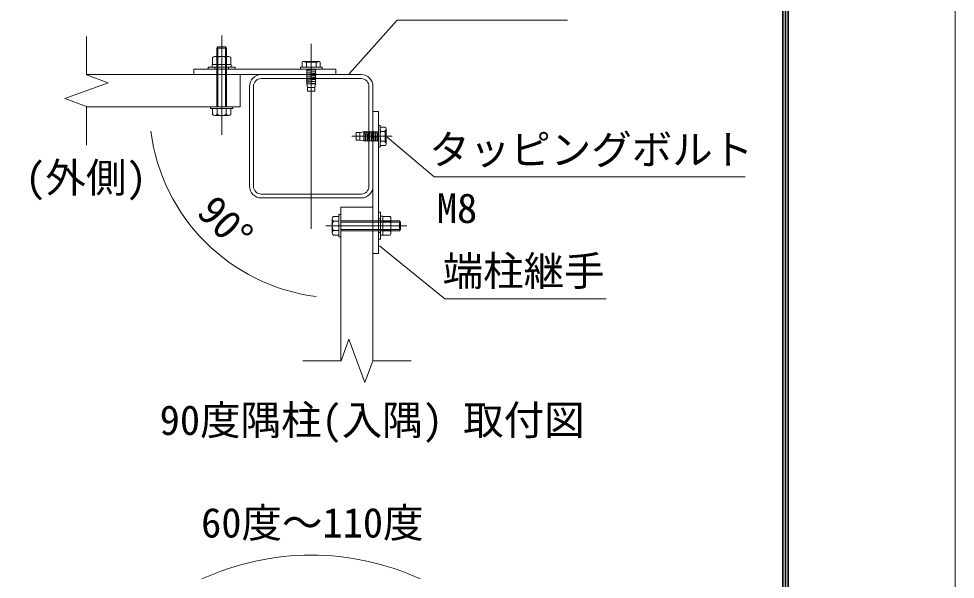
# Model space of a CAD drawing. Units: millimetres, scale not verified. Extents: x -4198 to 4202, y -2969 to 2971.
# Drawn here: x 2685 to 4202, y 363 to 1272 of the extents above; entities that cross this region are included whole.
import ezdxf
from ezdxf.enums import TextEntityAlignment as Align

# ---------------------------------------------------------------- set-up
doc = ezdxf.new("R2010")
doc.units = ezdxf.units.MM
doc.header["$LTSCALE"] = 20
doc.linetypes.add('DASHED', pattern=[7.5, 6, -1.5])
doc.linetypes.add('USER1', pattern=[50.8, 31.75, -6.35, 6.35, -6.35])
for name, color, linetype, lineweight in [('0-0_D-TTL', 2, 'Continuous', 18), ('0-4_D-BMK', 2, 'USER1', 13), ('0-6_D-STR1', 1, 'Continuous', 18), ('0-7_D-STR3', 3, 'Continuous', 13), ('0-8_D-STR-DIM', 7, 'Continuous', 9), ('0-E_Defpoints', 8, 'DASHED', 18)]:
    doc.layers.add(name, color=color, linetype=linetype, lineweight=lineweight)
doc.layers.add('0-C_D-STR-TXT', color=7, linetype='Continuous')
doc.styles.add('ＭＳ ゴシック', font='')
doc.styles.get('ＭＳ ゴシック').set_extended_font_data('MS Gothic')

msp = doc.modelspace()

# ---------------------------------------------------------------- linework, layer by layer
at = {"layer": '0-0_D-TTL'}
for points in [[(-4198.28, 2970.65), (4201.72, 2970.65), (4201.72, -2969.35), (-4198.28, -2969.35)], [(-3928.28, 2750.65), (3931.72, 2750.65), (3931.72, -2749.35), (-3928.28, -2749.35)], [(-3925.78, 2748.15), (3929.22, 2748.15), (3929.22, -2746.85), (-3925.78, -2746.85)], [(-3923.28, 2745.65), (3926.72, 2745.65), (3926.72, -2744.35), (-3923.28, -2744.35)], [(-3920.78, 2743.15), (3924.22, 2743.15), (3924.22, -2741.85), (-3920.78, -2741.85)], [(-3918.28, 2740.65), (3921.72, 2740.65), (3921.72, -2739.35), (-3918.28, -2739.35)]]:
    msp.add_lwpolyline(points, close=True, dxfattribs=at)
at = {"layer": '0-4_D-BMK'}
for p, q in [((3013.46, 1083.52), (3013.46, 1244.52)), ((3158.46, 1231.32), (3158.46, 931.32)), ((3224.27, 1081.32), (3289.86, 1081.32)), ((3313.26, 936.32), (3182.26, 936.32))]:
    msp.add_line(p, q, dxfattribs=at)
at = {"layer": '0-6_D-STR1'}
for p, q in [((3043.46, 1181.32), (2794.46, 1181.32)), ((3043.46, 1181.32), (3043.46, 1129.32)), ((3077.66, 1181.32), (3239.26, 1181.32)), ((3077.66, 1174.92), (3239.26, 1174.92)), ((3058.46, 1000.52), (3058.46, 1162.12)), ((3064.86, 1000.52), (3064.86, 1162.12)), ((3252.06, 1162.12), (3252.06, 1000.52)), ((3258.46, 1162.12), (3258.46, 1000.52)), ((3043.46, 1129.32), (2794.46, 1129.32)), ((3239.26, 987.72), (3077.66, 987.72)), ((3239.26, 981.32), (3077.66, 981.32)), ((3206.46, 966.32), (3206.46, 717.32)), ((3258.46, 966.32), (3206.46, 966.32)), ((3258.46, 966.32), (3258.46, 717.32))]:
    msp.add_line(p, q, dxfattribs=at)
for centre, radius, start, end in [((3077.66, 1162.12), 19.2, 90, 180), ((3077.66, 1162.12), 12.8, 90, 180), ((3239.26, 1162.12), 19.2, 0, 90), ((3239.26, 1162.12), 12.8, 0, 90), ((3077.66, 1000.52), 19.2, 180, 270), ((3077.66, 1000.52), 12.8, 180, 270), ((3239.26, 1000.52), 19.2, 270, 0), ((3239.26, 1000.52), 12.8, 270, 0)]:
    msp.add_arc(centre, radius, start, end, dxfattribs=at)
at = {"layer": '0-7_D-STR3'}
for p, q in [((3005.46, 1224.12), (3007.46, 1226.12)), ((3005.46, 1210.52), (3005.46, 1224.12)), ((3007.46, 1226.12), (3019.46, 1226.12)), ((3007.46, 1210.52), (3007.46, 1226.12)), ((3019.46, 1210.52), (3019.46, 1226.12)), ((3021.46, 1210.52), (3021.46, 1224.12)), ((2998.46, 1197.52), (2998.46, 1209.12)), ((3001.9, 1210.52), (3024.99, 1210.52)), ((3005.96, 1197.52), (3005.96, 1209.12)), ((3020.96, 1197.52), (3020.96, 1209.12)), ((3028.46, 1197.52), (3028.46, 1209.12)), ((3143.77, 1201.72), (3145.57, 1202.72)), ((3143.77, 1201.72), (3143.77, 1194.12)), ((3145.57, 1202.72), (3147.5, 1202.72)), ((3146.7, 1202.72), (3170.21, 1202.72)), ((3150.62, 1201.72), (3150.62, 1194.12)), ((3166.29, 1201.72), (3166.29, 1193.88)), ((3169.46, 1202.72), (3171.34, 1202.72)), ((3035.46, 1193.52), (2991.46, 1193.52)), ((2991.46, 1193.52), (2991.46, 1190.32)), ((2991.46, 1193.52), (2991.46, 1190.32)), ((3028.86, 1197.52), (2998.06, 1197.52)), ((2998.06, 1193.52), (2998.06, 1197.52)), ((3028.86, 1193.52), (2998.06, 1193.52)), ((2998.46, 1197.52), (3028.46, 1197.52)), ((3002.46, 1190.32), (3002.46, 1193.52)), ((3024.46, 1190.32), (3024.46, 1193.52)), ((3028.86, 1193.52), (3028.86, 1197.52)), ((3035.46, 1190.32), (3035.46, 1193.52)), ((3035.46, 1190.32), (3035.46, 1193.52)), ((2998.46, 1117.28), (2998.46, 1126.12)), ((3028.46, 1126.12), (2998.46, 1126.12)), ((3005.94, 1117.28), (3005.94, 1126.12)), ((3020.97, 1117.28), (3020.97, 1126.12)), ((3028.46, 1117.28), (3028.46, 1126.12)), ((3024.72, 1115.12), (3002.2, 1115.12)), ((3279.86, 1092.32), (3279.86, 1094.21)), ((3279.86, 1069.57), (3279.86, 1093.08)), ((3278.86, 1089.16), (3271.01, 1089.16)), ((3278.86, 1073.49), (3271.26, 1073.49)), ((3278.86, 1066.64), (3271.26, 1066.64)), ((3278.86, 1066.64), (3279.86, 1068.44)), ((3279.86, 1068.44), (3279.86, 1070.36)), ((3267.46, 958.32), (3270.66, 958.32)), ((3267.46, 958.32), (3270.66, 958.32)), ((3270.66, 958.32), (3270.66, 914.32)), ((3192.26, 947.58), (3192.26, 925.06)), ((3194.42, 951.32), (3203.26, 951.32)), ((3194.42, 943.84), (3203.26, 943.84)), ((3203.26, 951.32), (3203.26, 921.32)), ((3267.46, 947.32), (3270.66, 947.32)), ((3270.66, 951.72), (3270.66, 920.92)), ((3270.66, 951.72), (3274.66, 951.72)), ((3274.66, 951.72), (3274.66, 920.92)), ((3274.66, 921.32), (3274.66, 951.32)), ((3274.66, 951.32), (3286.26, 951.32)), ((3274.66, 943.82), (3286.26, 943.82)), ((3287.66, 924.77), (3287.66, 947.86)), ((3287.66, 944.32), (3301.26, 944.32)), ((3287.66, 942.32), (3303.26, 942.32)), ((3303.26, 930.32), (3303.26, 942.32)), ((3194.42, 928.81), (3203.26, 928.81)), ((3274.66, 928.82), (3286.26, 928.82)), ((3287.66, 930.32), (3303.26, 930.32)), ((3287.66, 928.32), (3301.26, 928.32)), ((3301.26, 928.32), (3303.26, 930.32)), ((3194.42, 921.32), (3203.26, 921.32)), ((3267.46, 925.32), (3270.66, 925.32)), ((3267.46, 914.32), (3270.66, 914.32)), ((3267.46, 914.32), (3270.66, 914.32)), ((3270.66, 920.92), (3274.66, 920.92)), ((3274.66, 921.32), (3286.26, 921.32))]:
    msp.add_line(p, q, dxfattribs=at)
at = {"layer": '0-7_D-STR3', "linetype": 'DASHED'}
for p, q in [((3005.46, 1210.52), (3005.46, 1129.32)), ((3007.46, 1210.52), (3007.46, 1129.32)), ((3019.46, 1210.52), (3019.46, 1129.32)), ((3021.46, 1210.52), (3021.46, 1129.32)), ((3166.2, 1189.46), (3150.75, 1188.12)), ((3166.2, 1186.28), (3150.75, 1184.94)), ((3151.38, 1188.64), (3151.38, 1190.32)), ((3151.38, 1190.28), (3151.38, 1188.54)), ((3165.54, 1189.76), (3151.38, 1188.54)), ((3165.54, 1189.04), (3151.38, 1187.82)), ((3151.38, 1187.73), (3151.38, 1185.44)), ((3165.54, 1186.58), (3151.38, 1185.36)), ((3165.54, 1185.85), (3151.38, 1184.63)), ((3151.38, 1184.55), (3151.38, 1182.26)), ((3165.54, 1183.4), (3151.38, 1182.18)), ((3165.54, 1189.86), (3165.54, 1190.32)), ((3165.54, 1188.94), (3165.54, 1186.67)), ((3165.54, 1185.77), (3165.54, 1183.48)), ((3166.2, 1183.1), (3150.75, 1181.76)), ((3166.2, 1179.92), (3150.75, 1178.58)), ((3166.2, 1176.74), (3150.75, 1175.4)), ((3166.2, 1173.56), (3150.75, 1172.22)), ((3166.2, 1170.38), (3150.75, 1169.04)), ((3165.54, 1182.67), (3151.38, 1181.45)), ((3151.38, 1181.38), (3151.38, 1179.09)), ((3165.54, 1180.22), (3151.38, 1179)), ((3165.54, 1179.49), (3151.38, 1178.27)), ((3151.38, 1178.19), (3151.38, 1175.9)), ((3165.54, 1177.04), (3151.38, 1175.82)), ((3165.54, 1176.31), (3151.38, 1175.09)), ((3151.38, 1175), (3151.38, 1172.71)), ((3165.54, 1173.86), (3151.38, 1172.64)), ((3165.54, 1173.13), (3151.38, 1171.91)), ((3151.38, 1171.83), (3151.38, 1169.54)), ((3165.54, 1170.68), (3151.38, 1169.46)), ((3165.54, 1169.95), (3151.38, 1168.73)), ((3151.38, 1168.65), (3151.38, 1166.32)), ((3165.54, 1182.58), (3165.54, 1180.31)), ((3165.54, 1179.4), (3165.54, 1177.12)), ((3165.54, 1176.22), (3165.54, 1173.94)), ((3165.54, 1173.05), (3165.54, 1170.76)), ((3165.54, 1169.85), (3165.54, 1167.59)), ((3165.54, 1166.32), (3151.38, 1166.32)), ((3165.54, 1167.5), (3151.88, 1166.32)), ((3164.46, 1160.32), (3152.46, 1160.32)), ((3164.46, 1154.32), (3152.46, 1154.32)), ((3166.2, 1167.2), (3156.1, 1166.32)), ((3165.54, 1166.77), (3160.31, 1166.32)), ((3165.54, 1166.69), (3165.54, 1166.32)), ((3231.46, 1087.32), (3231.46, 1075.32)), ((3237.46, 1087.32), (3237.46, 1075.32)), ((3244.34, 1089.07), (3243.46, 1078.96)), ((3243.46, 1088.4), (3243.46, 1074.24)), ((3244.64, 1088.4), (3243.46, 1074.75)), ((3243.91, 1088.4), (3243.46, 1083.18)), ((3243.82, 1088.4), (3243.46, 1088.4)), ((3246.99, 1088.4), (3244.73, 1088.4)), ((3247.09, 1088.4), (3245.87, 1074.24)), ((3247.52, 1089.07), (3246.17, 1073.62)), ((3247.82, 1088.4), (3246.59, 1074.24)), ((3250.18, 1088.4), (3247.9, 1088.4)), ((3250.27, 1088.4), (3249.05, 1074.24)), ((3250.7, 1089.07), (3249.35, 1073.62)), ((3251, 1088.4), (3249.77, 1074.24)), ((3253.36, 1088.4), (3251.08, 1088.4)), ((3253.45, 1088.4), (3252.23, 1074.24)), ((3253.88, 1089.07), (3252.53, 1073.62)), ((3254.18, 1088.4), (3252.95, 1074.24)), ((3256.54, 1088.4), (3254.26, 1088.4)), ((3256.63, 1088.4), (3255.41, 1074.24)), ((3257.06, 1089.07), (3255.71, 1073.62)), ((3257.36, 1088.4), (3256.13, 1074.24)), ((3259.72, 1088.4), (3257.44, 1088.4)), ((3259.81, 1088.4), (3258.59, 1074.24)), ((3260.24, 1089.07), (3258.89, 1073.62)), ((3260.54, 1088.4), (3259.31, 1074.24)), ((3262.91, 1088.4), (3260.62, 1088.4)), ((3262.99, 1088.4), (3261.77, 1074.24)), ((3263.42, 1089.07), (3262.07, 1073.62)), ((3263.72, 1088.4), (3262.49, 1074.24)), ((3266.08, 1088.4), (3263.8, 1088.4)), ((3266.17, 1088.4), (3264.95, 1074.24)), ((3266.6, 1089.07), (3265.26, 1073.62)), ((3266.9, 1088.4), (3265.68, 1074.24)), ((3267, 1088.4), (3267.46, 1088.4)), ((3245.78, 1074.24), (3243.46, 1074.24)), ((3248.96, 1074.24), (3246.67, 1074.24)), ((3252.13, 1074.24), (3249.84, 1074.24)), ((3255.33, 1074.24), (3253.04, 1074.24)), ((3258.51, 1074.24), (3256.22, 1074.24)), ((3261.69, 1074.24), (3259.4, 1074.24)), ((3264.87, 1074.24), (3262.58, 1074.24)), ((3267.41, 1074.24), (3265.68, 1074.24)), ((3265.78, 1074.24), (3267.46, 1074.24)), ((3287.66, 944.32), (3206.46, 944.32)), ((3287.66, 942.32), (3206.46, 942.32)), ((3287.66, 930.32), (3206.46, 930.32)), ((3287.66, 928.32), (3206.46, 928.32))]:
    msp.add_line(p, q, dxfattribs=at)
at = {"layer": '0-7_D-STR3'}
for points in [[(3005.46, 1224.12), (3021.46, 1224.12), (3019.46, 1226.12)], [(3148.46, 1202.72), (3148.46, 1201.32), (3158.46, 1201.32)], [(3168.46, 1202.72), (3168.46, 1201.32), (3158.46, 1201.32)], [(3171.34, 1202.72), (3173.14, 1201.72), (3173.14, 1194.12)], [(3279.86, 1094.21), (3278.86, 1096.01), (3271.26, 1096.01)], [(3279.86, 1091.32), (3278.46, 1091.32), (3278.46, 1081.32)], [(3279.86, 1071.32), (3278.46, 1071.32), (3278.46, 1081.32)], [(3301.26, 928.32), (3301.26, 944.32), (3303.26, 942.32)]]:
    msp.add_lwpolyline(points, dxfattribs=at)
for points in [[(3198.46, 1181.32), (2968.46, 1181.32), (2968.46, 1190.32), (3198.46, 1190.32)], [(3140.96, 1193.12), (3140.96, 1190.32), (3175.96, 1190.32), (3175.96, 1193.12)], [(2995.46, 1129.32), (3031.46, 1129.32), (3031.46, 1126.12), (2995.46, 1126.12)], [(3258.46, 1121.32), (3258.46, 891.32), (3267.46, 891.32), (3267.46, 1121.32)], [(3270.26, 1063.82), (3267.46, 1063.82), (3267.46, 1098.82), (3270.26, 1098.82)], [(3206.46, 918.32), (3206.46, 954.32), (3203.26, 954.32), (3203.26, 918.32)]]:
    msp.add_lwpolyline(points, close=True, dxfattribs=at)
at = {"layer": '0-7_D-STR3', "linetype": 'DASHED'}
for points in [[(3151.38, 1187.82), (3150.75, 1188.12), (3151.38, 1188.54)], [(3151.38, 1184.63), (3150.75, 1184.94), (3151.38, 1185.36)], [(3165.54, 1189.04), (3166.2, 1189.46), (3165.54, 1189.76)], [(3165.54, 1185.85), (3166.2, 1186.28), (3165.54, 1186.58)], [(3165.54, 1182.67), (3166.2, 1183.1), (3165.54, 1183.4)], [(3151.38, 1181.45), (3150.75, 1181.76), (3151.38, 1182.18)], [(3151.38, 1178.27), (3150.75, 1178.58), (3151.38, 1179)], [(3151.38, 1175.09), (3150.75, 1175.4), (3151.38, 1175.82)], [(3151.38, 1171.91), (3150.75, 1172.22), (3151.38, 1172.64)], [(3151.38, 1168.73), (3150.75, 1169.04), (3151.38, 1169.46)], [(3165.54, 1179.49), (3166.2, 1179.92), (3165.54, 1180.22)], [(3165.54, 1176.31), (3166.2, 1176.74), (3165.54, 1177.04)], [(3165.54, 1173.13), (3166.2, 1173.56), (3165.54, 1173.86)], [(3165.54, 1169.95), (3166.2, 1170.38), (3165.54, 1170.68)], [(3152.46, 1154.32), (3152.46, 1160.32), (3151.38, 1166.32)], [(3164.46, 1154.32), (3164.46, 1160.32), (3165.54, 1166.32)], [(3165.54, 1166.77), (3166.2, 1167.2), (3165.54, 1167.5)], [(3231.46, 1087.32), (3237.46, 1087.32), (3243.46, 1088.4)], [(3243.91, 1088.4), (3244.34, 1089.07), (3244.64, 1088.4)], [(3247.09, 1088.4), (3247.52, 1089.07), (3247.82, 1088.4)], [(3250.27, 1088.4), (3250.7, 1089.07), (3251, 1088.4)], [(3253.45, 1088.4), (3253.88, 1089.07), (3254.18, 1088.4)], [(3256.63, 1088.4), (3257.06, 1089.07), (3257.36, 1088.4)], [(3259.81, 1088.4), (3260.24, 1089.07), (3260.54, 1088.4)], [(3262.99, 1088.4), (3263.42, 1089.07), (3263.72, 1088.4)], [(3266.17, 1088.4), (3266.6, 1089.07), (3266.9, 1088.4)], [(3231.46, 1075.32), (3237.46, 1075.32), (3243.46, 1074.24)], [(3245.87, 1074.24), (3246.17, 1073.62), (3246.59, 1074.24)], [(3249.05, 1074.24), (3249.35, 1073.62), (3249.77, 1074.24)], [(3252.23, 1074.24), (3252.53, 1073.62), (3252.95, 1074.24)], [(3255.41, 1074.24), (3255.71, 1073.62), (3256.13, 1074.24)], [(3258.59, 1074.24), (3258.89, 1073.62), (3259.31, 1074.24)], [(3261.77, 1074.24), (3262.07, 1073.62), (3262.49, 1074.24)], [(3264.95, 1074.24), (3265.26, 1073.62), (3265.68, 1074.24)]]:
    msp.add_lwpolyline(points, dxfattribs=at)
at = {"layer": '0-7_D-STR3'}
for centre, radius, start, end in [((3002.21, 1204.83), 5.7, 48.83491, 131.16509), ((3013.46, 1189.73), 20.79, 68.85295, 111.14705), ((3024.71, 1204.83), 5.7, 48.86505, 131.13495), ((3146.53, 1194.32), 8.46, 61.07446, 83.47826), ((3158.46, 1171.61), 31.12, 75.41821, 104.58179), ((3170.4, 1194.24), 8.54, 96.34019, 118.74398), ((3142.77, 1194.12), 1, 270, 0), ((3147.06, 1199.93), 6.82, 267.05137, 301.57646), ((3158.99, 1228.23), 35.12, 256.21582, 281.99547), ((3170.48, 1205.06), 11.94, 249.4693, 268.7111), ((3174.14, 1194.12), 1, 180, 270), ((3002.2, 1119.44), 4.32, 210, 330), ((3013.46, 1129.28), 14.16, 237.93138, 302.06862), ((3024.72, 1119.44), 4.32, 210, 330), ((3271.26, 1097.01), 1, 180, 270), ((3282.2, 1093.34), 11.94, 181.2889, 200.5307), ((3271.37, 1093.26), 8.54, 331.25602, 353.65981), ((3305.37, 1081.86), 35.12, 168.00453, 193.78418), ((3248.74, 1081.32), 31.12, 345.41821, 14.58179), ((3277.06, 1069.92), 6.82, 148.42354, 182.94863), ((3271.26, 1065.64), 1, 90, 180), ((3271.46, 1069.4), 8.46, 6.52174, 28.92554), ((3196.58, 947.58), 4.32, 120, 240), ((3206.42, 936.32), 14.16, 147.93138, 212.06862), ((3281.96, 947.57), 5.7, 318.86505, 41.13495), ((3266.87, 936.32), 20.79, 338.85295, 21.14705), ((3196.58, 925.06), 4.32, 120, 240), ((3281.97, 925.07), 5.7, 318.83491, 41.16509)]:
    msp.add_arc(centre, radius, start, end, dxfattribs=at)
at = {"layer": '0-8_D-STR-DIM'}
for points in [[(3573.48, 1269.6), (3297.43, 1269.6), (3220.2, 1182.82)], [(2794.46, 1067.21), (2794.46, 1129.67), (2759.22, 1142.5), (2829.7, 1168.15), (2794.46, 1180.97), (2794.46, 1243.14)], [(3861.25, 1015.67), (3357.54, 1015.67), (3281.39, 1080.03)], [(3636.03, 817.93), (3375.16, 817.93), (3269.01, 903.54)], [(3320.57, 717.32), (3258.11, 717.32), (3245.28, 682.08), (3219.63, 752.56), (3206.81, 717.32), (3144.64, 717.32)]]:
    msp.add_lwpolyline(points, dxfattribs=at)
for centre, radius, start, end in [((3206.46, 1129.32), 310.38, 187.38898, 262.61102), ((3158.46, -22.74), 425.15, 65.39265, 114.60735)]:
    msp.add_arc(centre, radius, start, end, dxfattribs=at)
at = {"layer": '0-E_Defpoints'}
for p, q in [((3035.46, 1190.32), (2991.46, 1190.32)), ((3267.46, 958.32), (3267.46, 914.32))]:
    msp.add_line(p, q, dxfattribs=at)

# ---------------------------------------------------------------- texts
at = {"layer": '0-8_D-STR-DIM', "style": 'ＭＳ ゴシック'}
msp.add_text('90°', height=48.09, rotation=315, dxfattribs=at).set_placement((2960.7, 945.68), align=Align.BOTTOM_LEFT)
msp.add_text('60度～110度', height=48.09, dxfattribs=at).set_placement((2980.11, 416.53), align=Align.BOTTOM_LEFT)
at = {"layer": '0-C_D-STR-TXT', "style": 'ＭＳ ゴシック'}
for s, p in [('タッピングボルト', (3349.69, 1021.22)), ('(外側)', (2695.28, 975.86)), ('M8', (3361.99, 926.42)), ('端柱継手', (3371.36, 824.53)), ('90度隅柱(入隅) 取付図', (2913.02, 582.85))]:
    msp.add_text(s, height=48.09, dxfattribs=at).set_placement(p, align=Align.BOTTOM_LEFT)

doc.saveas('drawing.dxf')
